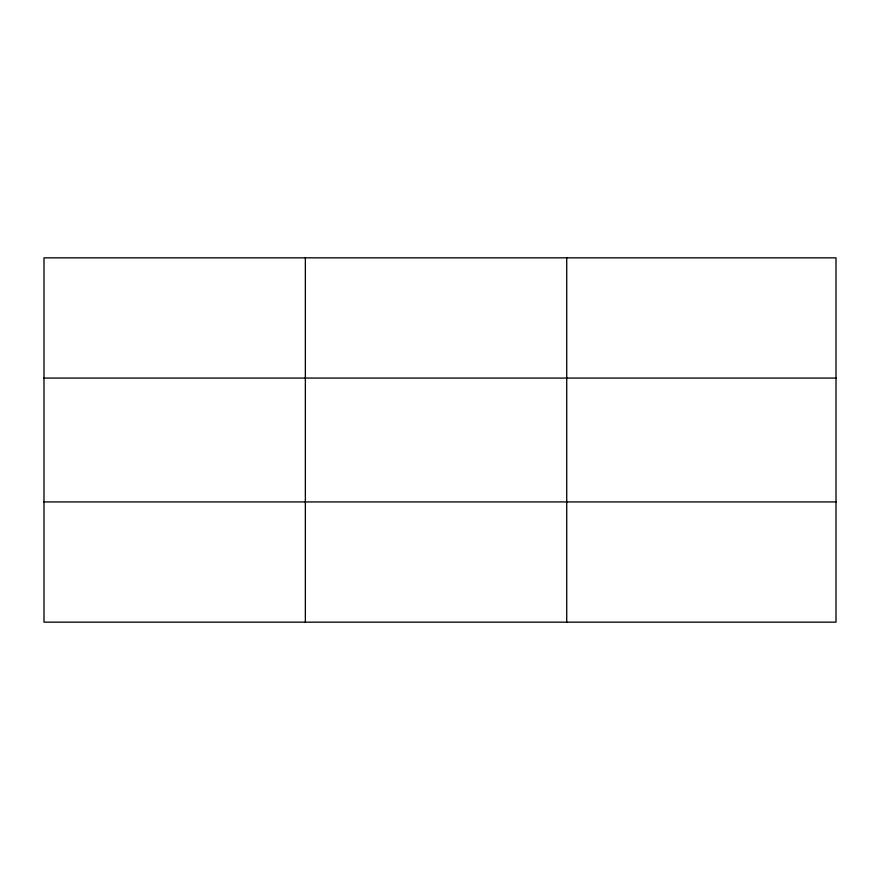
<?xml version="1.0" encoding="UTF-8"?>
<svg xmlns="http://www.w3.org/2000/svg" width="880" height="880" viewBox="0 0 880 880"><rect width="100%" height="100%" fill="white"/><g stroke="black" fill="none" stroke-linecap="round" stroke-linejoin="round"><path stroke-width="1.32" d="M305.36 257.84L305.36 622.16M566.72 257.84L566.72 622.16M836 501.93L836 622.16L44 622.16L44 257.84L836 257.84L836 501.93L44 501.93M44 378.07L836 378.07"/></g></svg>
